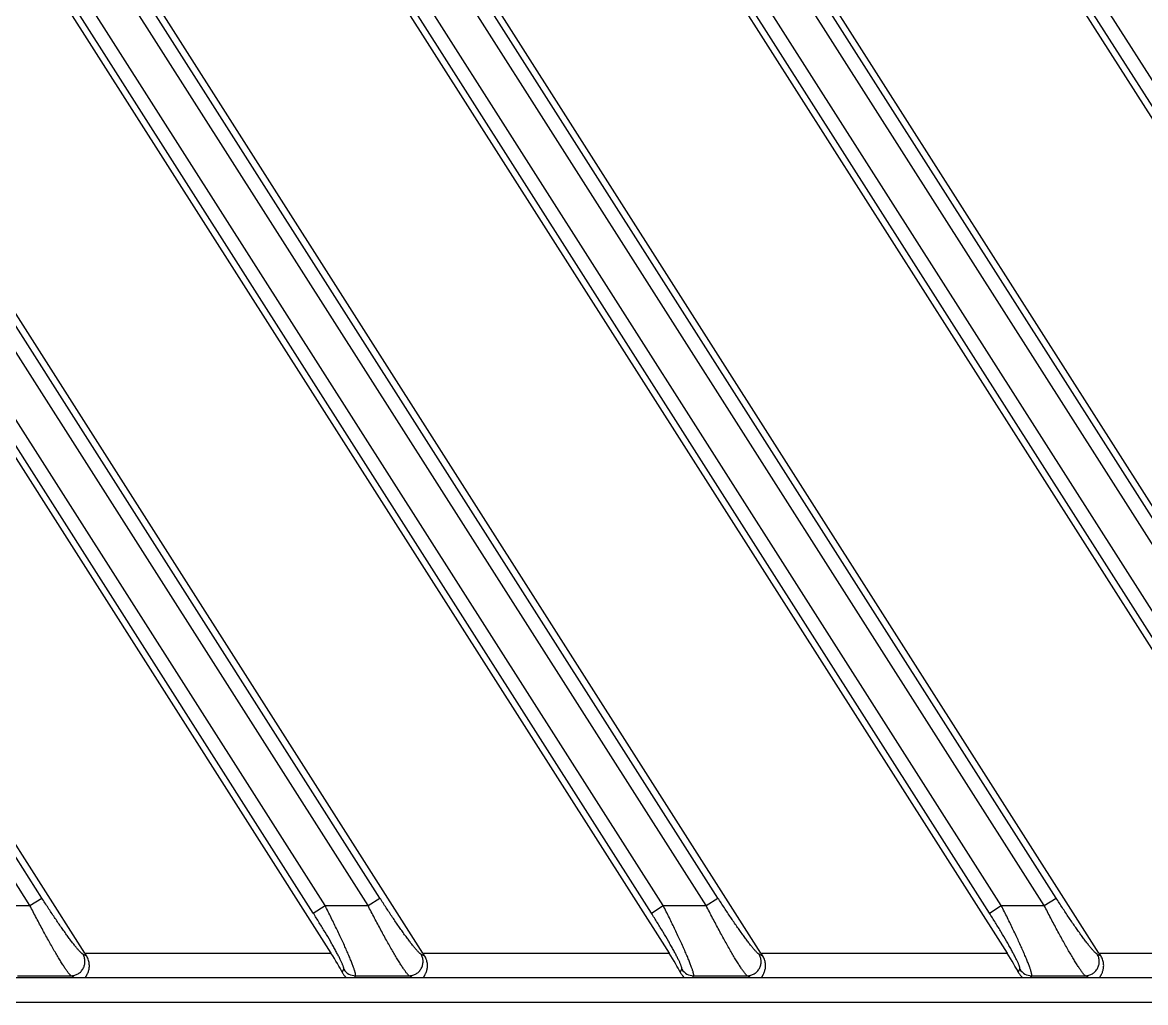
# Model space of a CAD drawing. Header units: millimetres. Extents: x 620 to 19791, y 2539 to 6969.
# Drawn here: x 14090.34 to 14122.25, y 5148.36 to 5176.18 of the extents above; entities that cross this region are included whole.
import ezdxf

# ---------------------------------------------------------------- set-up
doc = ezdxf.new("R2010")
doc.units = ezdxf.units.MM

# ---------------------------------------------------------------- blocks, each defined once
blk = doc.blocks.new('DTGFH')
at = {"color": 7, "linetype": 'Continuous'}
for p, q in [((9401.048, 4441.2), (8801.048, 4441.2)), ((8897.525, 4440.5), (8825.396, 4440.5)), ((8801.748, 4276.853), (8908.979, 4108.534)), ((8803.1, 4275.821), (8908.7, 4110.061)), ((8802.764, 4275.607), (8908.364, 4109.847)), ((8901.903, 4108.661), (8801.783, 4265.818)), ((8900.653, 4110.275), (8803.436, 4262.875)), ((8900.317, 4110.061), (8803.1, 4262.661)), ((8801.748, 4261.777), (8899.375, 4108.534)), ((8803.1, 4260.745), (8899.096, 4110.061)), ((8802.764, 4260.531), (8898.76, 4109.847)), ((8895.013, 4104.4), (8801.783, 4250.742)), ((8893.458, 4105.752), (8803.1, 4247.586)), ((8893.794, 4105.966), (8803.436, 4247.8)), ((8801.748, 4246.702), (8892.405, 4104.4)), ((8892.238, 4105.752), (8803.1, 4245.67)), ((8891.901, 4105.537), (8802.764, 4245.456)), ((8885.409, 4104.4), (8806.131, 4228.842)), ((8884.19, 4105.966), (8807.745, 4225.96)), ((8883.854, 4105.752), (8807.409, 4225.746)), ((8805.883, 4225.137), (8882.8, 4104.4)), ((8882.633, 4105.752), (8807.409, 4223.83)), ((8882.297, 4105.537), (8807.073, 4223.616)), ((8875.805, 4104.4), (8806.131, 4213.767)), ((8874.586, 4105.966), (8807.745, 4210.885)), ((8874.25, 4105.752), (8807.409, 4210.671)), ((8805.883, 4210.062), (8873.196, 4104.4)), ((8873.029, 4105.752), (8807.409, 4208.755)), ((8872.693, 4105.537), (8807.073, 4208.54)), ((8866.201, 4104.4), (8806.131, 4198.691)), ((8864.646, 4105.752), (8807.409, 4195.595)), ((8864.982, 4105.966), (8807.745, 4195.809)), ((8864.646, 4105.752), (8864.982, 4105.966)), ((8874.25, 4105.752), (8874.586, 4105.966)), ((8883.854, 4105.752), (8884.19, 4105.966)), ((8893.458, 4105.752), (8893.794, 4105.966)), ((8863.425, 4105.752), (8864.646, 4105.752)), ((8872.693, 4105.537), (8873.029, 4105.752)), ((8873.029, 4105.752), (8874.25, 4105.752)), ((8882.297, 4105.537), (8882.633, 4105.752)), ((8882.633, 4105.752), (8883.854, 4105.752)), ((8891.901, 4105.537), (8892.238, 4105.752)), ((8892.238, 4105.752), (8893.458, 4105.752)), ((8866.257, 4104.312), (8866.149, 4104.372)), ((8866.201, 4104.4), (8873.196, 4104.4)), ((8875.861, 4104.312), (8875.753, 4104.372)), ((8875.805, 4104.4), (8882.8, 4104.4)), ((8885.466, 4104.312), (8885.357, 4104.372)), ((8885.409, 4104.4), (8892.405, 4104.4)), ((8895.07, 4104.312), (8894.961, 4104.372)), ((8895.013, 4104.4), (8897.525, 4104.4)), ((9401.048, 4103.7), (8801.548, 4103.7)), ((8864.289, 4103.759), (8865.813, 4103.759)), ((8865.92, 4103.7), (8865.813, 4103.759)), ((8873.513, 4103.863), (8873.557, 4103.944)), ((8873.861, 4103.7), (8873.893, 4103.759)), ((8873.893, 4103.759), (8875.417, 4103.759)), ((8875.525, 4103.7), (8875.417, 4103.759)), ((8883.117, 4103.863), (8883.161, 4103.944)), ((8883.465, 4103.7), (8883.497, 4103.759)), ((8883.497, 4103.759), (8885.021, 4103.759)), ((8885.129, 4103.7), (8885.021, 4103.759)), ((8892.721, 4103.863), (8892.765, 4103.944)), ((8893.069, 4103.7), (8893.101, 4103.759)), ((8893.101, 4103.759), (8894.625, 4103.759)), ((8894.733, 4103.7), (8894.625, 4103.759))]:
    blk.add_line(p, q, dxfattribs=at)
for centre in [(8873.895, 4104.161), (8883.499, 4104.161), (8893.103, 4104.161)]:
    blk.add_arc(centre, 0.402, 212.7568, 269.7432, dxfattribs=at)
for centre, start_param, end_param in [((8866.273, 4104.4), 1.523567, 1.649478), ((8873.124, 4104.4), -2.493847, -1.618026), ((8875.878, 4104.4), 1.523567, 1.649478), ((8882.728, 4104.4), -2.493847, -1.618026), ((8885.482, 4104.4), 1.523567, 1.649478), ((8892.332, 4104.4), -2.493847, -1.618026), ((8895.086, 4104.4), 1.523567, 1.649478)]:
    blk.add_ellipse(centre, major_axis=(-0.449, 0.699), ratio=0.073624, start_param=start_param, end_param=end_param, dxfattribs=at)
for points, knots in [([(8866.149, 4104.372), (8866.144, 4104.375), (8866.133, 4104.382), (8866.117, 4104.395), (8866.097, 4104.412), (8866.076, 4104.434), (8866.052, 4104.458), (8866.017, 4104.498), (8865.968, 4104.555), (8865.904, 4104.634), (8865.835, 4104.723), (8865.761, 4104.821), (8865.683, 4104.928), (8865.601, 4105.042), (8865.486, 4105.205), (8865.339, 4105.42), (8865.16, 4105.689), (8865.041, 4105.872), (8864.982, 4105.966)], [0, 0, 0, 0, 0.008615, 0.019455, 0.032505, 0.047714, 0.065009, 0.084305, 0.128526, 0.179599, 0.236742, 0.299202, 0.366274, 0.437309, 0.511707, 0.668418, 0.832402, 1, 1, 1, 1]), ([(8875.753, 4104.372), (8875.748, 4104.375), (8875.737, 4104.382), (8875.721, 4104.395), (8875.701, 4104.412), (8875.68, 4104.434), (8875.657, 4104.458), (8875.621, 4104.498), (8875.572, 4104.555), (8875.508, 4104.634), (8875.439, 4104.723), (8875.365, 4104.821), (8875.287, 4104.928), (8875.205, 4105.042), (8875.09, 4105.205), (8874.943, 4105.42), (8874.764, 4105.689), (8874.646, 4105.872), (8874.586, 4105.966)], [0, 0, 0, 0, 0.008615, 0.019455, 0.032505, 0.047714, 0.065009, 0.084305, 0.128526, 0.179599, 0.236742, 0.299202, 0.366274, 0.437309, 0.511707, 0.668418, 0.832402, 1, 1, 1, 1]), ([(8885.357, 4104.372), (8885.352, 4104.375), (8885.341, 4104.382), (8885.325, 4104.395), (8885.306, 4104.412), (8885.284, 4104.434), (8885.261, 4104.458), (8885.225, 4104.498), (8885.176, 4104.555), (8885.112, 4104.634), (8885.043, 4104.723), (8884.969, 4104.821), (8884.891, 4104.928), (8884.809, 4105.042), (8884.694, 4105.205), (8884.547, 4105.42), (8884.368, 4105.689), (8884.25, 4105.872), (8884.19, 4105.966)], [0, 0, 0, 0, 0.008615, 0.019455, 0.032505, 0.047714, 0.065009, 0.084305, 0.128526, 0.179599, 0.236742, 0.299202, 0.366274, 0.437309, 0.511707, 0.668418, 0.832402, 1, 1, 1, 1]), ([(8894.961, 4104.372), (8894.956, 4104.375), (8894.946, 4104.382), (8894.929, 4104.395), (8894.91, 4104.412), (8894.888, 4104.434), (8894.865, 4104.458), (8894.829, 4104.498), (8894.78, 4104.555), (8894.716, 4104.634), (8894.647, 4104.723), (8894.573, 4104.821), (8894.495, 4104.928), (8894.413, 4105.042), (8894.298, 4105.205), (8894.151, 4105.42), (8893.973, 4105.689), (8893.854, 4105.872), (8893.794, 4105.966)], [0, 0, 0, 0, 0.008615, 0.019455, 0.032505, 0.047714, 0.065009, 0.084305, 0.128526, 0.179599, 0.236742, 0.299202, 0.366274, 0.437309, 0.511707, 0.668418, 0.832402, 1, 1, 1, 1]), ([(8865.813, 4103.759), (8865.808, 4103.763), (8865.798, 4103.771), (8865.782, 4103.787), (8865.763, 4103.808), (8865.743, 4103.833), (8865.72, 4103.863), (8865.685, 4103.91), (8865.637, 4103.98), (8865.575, 4104.075), (8865.507, 4104.184), (8865.434, 4104.306), (8865.356, 4104.439), (8865.274, 4104.581), (8865.158, 4104.787), (8865.008, 4105.059), (8864.827, 4105.4), (8864.706, 4105.633), (8864.646, 4105.752)], [0, 0, 0, 0, 0.007664, 0.017477, 0.029447, 0.043543, 0.059716, 0.077906, 0.120046, 0.169342, 0.22513, 0.286734, 0.353486, 0.424739, 0.49987, 0.659399, 0.827544, 1, 1, 1, 1]), ([(8873.893, 4103.759), (8873.894, 4103.761), (8873.895, 4103.764), (8873.896, 4103.773), (8873.896, 4103.787), (8873.893, 4103.808), (8873.888, 4103.833), (8873.881, 4103.862), (8873.867, 4103.91), (8873.844, 4103.98), (8873.808, 4104.076), (8873.765, 4104.186), (8873.714, 4104.309), (8873.656, 4104.444), (8873.592, 4104.588), (8873.522, 4104.74), (8873.448, 4104.9), (8873.342, 4105.122), (8873.203, 4105.407), (8873.088, 4105.636), (8873.029, 4105.752)], [0, 0, 0, 0, 0.002337, 0.005141, 0.012309, 0.021692, 0.033343, 0.047262, 0.063422, 0.102249, 0.149298, 0.203902, 0.265312, 0.332745, 0.405412, 0.48254, 0.563386, 0.647245, 0.821366, 1, 1, 1, 1]), ([(8875.417, 4103.759), (8875.412, 4103.763), (8875.402, 4103.771), (8875.386, 4103.787), (8875.367, 4103.808), (8875.347, 4103.833), (8875.324, 4103.863), (8875.289, 4103.91), (8875.241, 4103.98), (8875.179, 4104.075), (8875.111, 4104.184), (8875.038, 4104.306), (8874.96, 4104.439), (8874.878, 4104.581), (8874.762, 4104.787), (8874.612, 4105.059), (8874.431, 4105.4), (8874.31, 4105.633), (8874.25, 4105.752)], [0, 0, 0, 0, 0.007664, 0.017477, 0.029447, 0.043543, 0.059716, 0.077906, 0.120046, 0.169342, 0.22513, 0.286734, 0.353486, 0.424739, 0.49987, 0.659399, 0.827544, 1, 1, 1, 1]), ([(8883.497, 4103.759), (8883.498, 4103.761), (8883.499, 4103.764), (8883.5, 4103.773), (8883.5, 4103.787), (8883.498, 4103.808), (8883.493, 4103.833), (8883.485, 4103.862), (8883.471, 4103.91), (8883.448, 4103.98), (8883.412, 4104.076), (8883.369, 4104.186), (8883.318, 4104.309), (8883.26, 4104.444), (8883.196, 4104.588), (8883.126, 4104.74), (8883.052, 4104.9), (8882.946, 4105.122), (8882.807, 4105.407), (8882.692, 4105.636), (8882.633, 4105.752)], [0, 0, 0, 0, 0.002337, 0.005141, 0.012309, 0.021692, 0.033343, 0.047262, 0.063422, 0.102249, 0.149298, 0.203902, 0.265312, 0.332745, 0.405412, 0.48254, 0.563386, 0.647245, 0.821366, 1, 1, 1, 1]), ([(8885.021, 4103.759), (8885.016, 4103.763), (8885.006, 4103.771), (8884.99, 4103.787), (8884.971, 4103.808), (8884.951, 4103.833), (8884.928, 4103.863), (8884.893, 4103.91), (8884.845, 4103.98), (8884.783, 4104.075), (8884.715, 4104.184), (8884.642, 4104.306), (8884.564, 4104.439), (8884.482, 4104.581), (8884.366, 4104.787), (8884.216, 4105.059), (8884.035, 4105.4), (8883.915, 4105.633), (8883.854, 4105.752)], [0, 0, 0, 0, 0.007664, 0.017477, 0.029447, 0.043543, 0.059716, 0.077906, 0.120046, 0.169342, 0.22513, 0.286734, 0.353486, 0.424739, 0.49987, 0.659399, 0.827544, 1, 1, 1, 1]), ([(8893.101, 4103.759), (8893.102, 4103.761), (8893.103, 4103.764), (8893.105, 4103.773), (8893.104, 4103.787), (8893.102, 4103.808), (8893.097, 4103.833), (8893.089, 4103.862), (8893.075, 4103.91), (8893.052, 4103.98), (8893.017, 4104.076), (8892.973, 4104.186), (8892.922, 4104.309), (8892.864, 4104.444), (8892.8, 4104.588), (8892.73, 4104.74), (8892.656, 4104.9), (8892.551, 4105.122), (8892.412, 4105.407), (8892.296, 4105.636), (8892.238, 4105.752)], [0, 0, 0, 0, 0.002337, 0.005141, 0.012309, 0.021692, 0.033343, 0.047262, 0.063422, 0.102249, 0.149298, 0.203902, 0.265312, 0.332745, 0.405412, 0.48254, 0.563386, 0.647245, 0.821366, 1, 1, 1, 1]), ([(8894.625, 4103.759), (8894.62, 4103.763), (8894.61, 4103.771), (8894.594, 4103.787), (8894.575, 4103.808), (8894.555, 4103.833), (8894.532, 4103.863), (8894.497, 4103.91), (8894.449, 4103.98), (8894.387, 4104.075), (8894.319, 4104.184), (8894.246, 4104.306), (8894.168, 4104.439), (8894.086, 4104.581), (8893.97, 4104.787), (8893.82, 4105.059), (8893.639, 4105.4), (8893.519, 4105.633), (8893.458, 4105.752)], [0, 0, 0, 0, 0.007664, 0.017477, 0.029447, 0.043543, 0.059716, 0.077906, 0.120046, 0.169342, 0.22513, 0.286734, 0.353486, 0.424739, 0.49987, 0.659399, 0.827544, 1, 1, 1, 1]), ([(8873.557, 4103.944), (8873.559, 4103.946), (8873.56, 4103.951), (8873.56, 4103.959), (8873.56, 4103.969), (8873.557, 4103.984), (8873.552, 4104.005), (8873.544, 4104.029), (8873.533, 4104.057), (8873.521, 4104.089), (8873.5, 4104.138), (8873.468, 4104.207), (8873.423, 4104.298), (8873.37, 4104.398), (8873.311, 4104.507), (8873.247, 4104.623), (8873.152, 4104.788), (8873.025, 4105.004), (8872.863, 4105.269), (8872.751, 4105.448), (8872.693, 4105.537)], [0, 0, 0, 0, 0.005131, 0.008428, 0.012271, 0.021684, 0.033464, 0.047622, 0.064124, 0.082905, 0.10389, 0.152077, 0.207846, 0.270293, 0.338506, 0.411613, 0.488798, 0.652475, 0.824325, 1, 1, 1, 1]), ([(8883.161, 4103.944), (8883.163, 4103.946), (8883.164, 4103.951), (8883.164, 4103.959), (8883.164, 4103.969), (8883.161, 4103.984), (8883.156, 4104.005), (8883.148, 4104.029), (8883.138, 4104.057), (8883.125, 4104.089), (8883.104, 4104.138), (8883.072, 4104.207), (8883.027, 4104.298), (8882.974, 4104.398), (8882.915, 4104.507), (8882.851, 4104.623), (8882.756, 4104.788), (8882.629, 4105.004), (8882.467, 4105.269), (8882.355, 4105.448), (8882.297, 4105.537)], [0, 0, 0, 0, 0.005131, 0.008428, 0.012271, 0.021684, 0.033464, 0.047622, 0.064124, 0.082905, 0.10389, 0.152077, 0.207846, 0.270293, 0.338506, 0.411613, 0.488798, 0.652475, 0.824325, 1, 1, 1, 1]), ([(8892.765, 4103.944), (8892.767, 4103.946), (8892.768, 4103.951), (8892.768, 4103.959), (8892.768, 4103.969), (8892.765, 4103.984), (8892.76, 4104.005), (8892.752, 4104.029), (8892.742, 4104.057), (8892.729, 4104.089), (8892.708, 4104.138), (8892.676, 4104.207), (8892.631, 4104.298), (8892.578, 4104.398), (8892.519, 4104.507), (8892.455, 4104.623), (8892.36, 4104.788), (8892.233, 4105.004), (8892.071, 4105.269), (8891.959, 4105.448), (8891.901, 4105.537)], [0, 0, 0, 0, 0.005131, 0.008428, 0.012271, 0.021684, 0.033464, 0.047622, 0.064124, 0.082905, 0.10389, 0.152077, 0.207846, 0.270293, 0.338506, 0.411613, 0.488798, 0.652475, 0.824325, 1, 1, 1, 1]), ([(8865.813, 4103.759), (8865.848, 4103.76), (8865.918, 4103.77), (8866.015, 4103.813), (8866.099, 4103.88), (8866.162, 4103.966), (8866.201, 4104.066), (8866.213, 4104.172), (8866.196, 4104.277), (8866.167, 4104.342), (8866.149, 4104.372)], [0, 0, 0, 0, 0.124309, 0.249137, 0.374435, 0.5, 0.625565, 0.750863, 0.875691, 1, 1, 1, 1]), ([(8866.246, 4103.7), (8866.243, 4103.7), (8866.239, 4103.7), (8866.235, 4103.702), (8866.232, 4103.703), (8866.23, 4103.705), (8866.227, 4103.707), (8866.227, 4103.711), (8866.227, 4103.715), (8866.228, 4103.72), (8866.231, 4103.727), (8866.235, 4103.737), (8866.241, 4103.747), (8866.248, 4103.759), (8866.256, 4103.772), (8866.264, 4103.787), (8866.275, 4103.808), (8866.289, 4103.838), (8866.305, 4103.878), (8866.318, 4103.922), (8866.328, 4103.971), (8866.333, 4104.024), (8866.333, 4104.08), (8866.326, 4104.139), (8866.312, 4104.198), (8866.29, 4104.257), (8866.269, 4104.294), (8866.257, 4104.312)], [0, 0, 0, 0, 0.012577, 0.017811, 0.022415, 0.026524, 0.030371, 0.038422, 0.043171, 0.048577, 0.06156, 0.077442, 0.095999, 0.116978, 0.140127, 0.165209, 0.192065, 0.250601, 0.315018, 0.384942, 0.460136, 0.540384, 0.625394, 0.714676, 0.807485, 0.902935, 1, 1, 1, 1]), ([(8875.417, 4103.759), (8875.452, 4103.76), (8875.522, 4103.77), (8875.62, 4103.813), (8875.703, 4103.88), (8875.766, 4103.966), (8875.805, 4104.066), (8875.817, 4104.172), (8875.8, 4104.277), (8875.771, 4104.342), (8875.753, 4104.372)], [0, 0, 0, 0, 0.124309, 0.249137, 0.374435, 0.5, 0.625565, 0.750863, 0.875691, 1, 1, 1, 1]), ([(8875.85, 4103.7), (8875.848, 4103.7), (8875.844, 4103.7), (8875.839, 4103.702), (8875.836, 4103.703), (8875.834, 4103.705), (8875.831, 4103.707), (8875.831, 4103.711), (8875.831, 4103.715), (8875.832, 4103.72), (8875.835, 4103.727), (8875.84, 4103.737), (8875.845, 4103.747), (8875.852, 4103.759), (8875.86, 4103.772), (8875.868, 4103.787), (8875.879, 4103.808), (8875.894, 4103.838), (8875.909, 4103.878), (8875.922, 4103.922), (8875.932, 4103.971), (8875.937, 4104.024), (8875.937, 4104.08), (8875.931, 4104.139), (8875.916, 4104.198), (8875.894, 4104.257), (8875.873, 4104.294), (8875.861, 4104.312)], [0, 0, 0, 0, 0.012577, 0.017811, 0.022415, 0.026524, 0.030371, 0.038422, 0.043171, 0.048577, 0.06156, 0.077442, 0.095999, 0.116978, 0.140127, 0.165209, 0.192065, 0.250601, 0.315018, 0.384942, 0.460136, 0.540384, 0.625394, 0.714676, 0.807485, 0.902935, 1, 1, 1, 1]), ([(8885.021, 4103.759), (8885.056, 4103.76), (8885.126, 4103.77), (8885.224, 4103.813), (8885.307, 4103.88), (8885.37, 4103.966), (8885.409, 4104.066), (8885.421, 4104.172), (8885.404, 4104.277), (8885.375, 4104.342), (8885.357, 4104.372)], [0, 0, 0, 0, 0.124309, 0.249137, 0.374435, 0.5, 0.625565, 0.750863, 0.875691, 1, 1, 1, 1]), ([(8885.454, 4103.7), (8885.452, 4103.7), (8885.448, 4103.7), (8885.443, 4103.702), (8885.44, 4103.703), (8885.438, 4103.705), (8885.436, 4103.707), (8885.435, 4103.711), (8885.435, 4103.715), (8885.436, 4103.72), (8885.439, 4103.727), (8885.444, 4103.737), (8885.45, 4103.747), (8885.456, 4103.759), (8885.464, 4103.772), (8885.472, 4103.787), (8885.483, 4103.808), (8885.498, 4103.838), (8885.513, 4103.878), (8885.526, 4103.922), (8885.536, 4103.971), (8885.542, 4104.024), (8885.541, 4104.08), (8885.535, 4104.139), (8885.52, 4104.198), (8885.498, 4104.257), (8885.477, 4104.294), (8885.466, 4104.312)], [0, 0, 0, 0, 0.012577, 0.017811, 0.022415, 0.026524, 0.030371, 0.038422, 0.043171, 0.048577, 0.06156, 0.077442, 0.095999, 0.116978, 0.140127, 0.165209, 0.192065, 0.250601, 0.315018, 0.384942, 0.460136, 0.540384, 0.625394, 0.714676, 0.807485, 0.902935, 1, 1, 1, 1]), ([(8894.625, 4103.759), (8894.66, 4103.76), (8894.73, 4103.77), (8894.828, 4103.813), (8894.911, 4103.88), (8894.974, 4103.966), (8895.013, 4104.066), (8895.025, 4104.172), (8895.009, 4104.277), (8894.98, 4104.342), (8894.961, 4104.372)], [0, 0, 0, 0, 0.124309, 0.249137, 0.374435, 0.5, 0.625565, 0.750863, 0.875691, 1, 1, 1, 1]), ([(8895.058, 4103.7), (8895.056, 4103.7), (8895.052, 4103.7), (8895.047, 4103.702), (8895.044, 4103.703), (8895.042, 4103.705), (8895.04, 4103.707), (8895.039, 4103.711), (8895.039, 4103.715), (8895.04, 4103.72), (8895.043, 4103.727), (8895.048, 4103.737), (8895.054, 4103.747), (8895.06, 4103.759), (8895.068, 4103.772), (8895.076, 4103.787), (8895.088, 4103.808), (8895.102, 4103.838), (8895.117, 4103.878), (8895.13, 4103.922), (8895.14, 4103.971), (8895.146, 4104.024), (8895.146, 4104.08), (8895.139, 4104.139), (8895.124, 4104.198), (8895.102, 4104.257), (8895.081, 4104.294), (8895.07, 4104.312)], [0, 0, 0, 0, 0.012577, 0.017811, 0.022415, 0.026524, 0.030371, 0.038422, 0.043171, 0.048577, 0.06156, 0.077442, 0.095999, 0.116978, 0.140127, 0.165209, 0.192065, 0.250601, 0.315018, 0.384942, 0.460136, 0.540384, 0.625394, 0.714676, 0.807485, 0.902935, 1, 1, 1, 1]), ([(8873.513, 4103.863), (8873.519, 4103.85), (8873.532, 4103.827), (8873.553, 4103.795), (8873.571, 4103.772), (8873.585, 4103.755), (8873.594, 4103.744), (8873.603, 4103.734), (8873.61, 4103.726), (8873.616, 4103.718), (8873.62, 4103.713), (8873.622, 4103.709), (8873.623, 4103.706), (8873.623, 4103.703), (8873.621, 4103.702), (8873.62, 4103.701), (8873.618, 4103.7), (8873.616, 4103.7), (8873.615, 4103.7)], [0, 0, 0, 0, 0.204317, 0.392896, 0.563403, 0.640806, 0.712092, 0.776327, 0.832529, 0.879525, 0.916233, 0.930591, 0.942394, 0.959733, 0.967501, 0.976309, 0.987004, 1, 1, 1, 1]), ([(8883.117, 4103.863), (8883.123, 4103.85), (8883.136, 4103.827), (8883.158, 4103.795), (8883.175, 4103.772), (8883.189, 4103.755), (8883.199, 4103.744), (8883.207, 4103.734), (8883.214, 4103.726), (8883.22, 4103.718), (8883.224, 4103.713), (8883.226, 4103.709), (8883.227, 4103.706), (8883.227, 4103.703), (8883.225, 4103.702), (8883.224, 4103.701), (8883.222, 4103.7), (8883.22, 4103.7), (8883.219, 4103.7)], [0, 0, 0, 0, 0.204317, 0.392896, 0.563403, 0.640806, 0.712092, 0.776327, 0.832529, 0.879525, 0.916233, 0.930591, 0.942394, 0.959733, 0.967501, 0.976309, 0.987004, 1, 1, 1, 1]), ([(8892.721, 4103.863), (8892.727, 4103.85), (8892.74, 4103.827), (8892.762, 4103.795), (8892.78, 4103.772), (8892.793, 4103.755), (8892.803, 4103.744), (8892.811, 4103.734), (8892.818, 4103.726), (8892.824, 4103.718), (8892.828, 4103.713), (8892.83, 4103.709), (8892.831, 4103.706), (8892.831, 4103.703), (8892.83, 4103.702), (8892.828, 4103.701), (8892.826, 4103.7), (8892.824, 4103.7), (8892.823, 4103.7)], [0, 0, 0, 0, 0.204317, 0.392896, 0.563403, 0.640806, 0.712092, 0.776327, 0.832529, 0.879525, 0.916233, 0.930591, 0.942394, 0.959733, 0.967501, 0.976309, 0.987004, 1, 1, 1, 1])]:
    blk.add_open_spline(points, degree=3, knots=knots, dxfattribs=at)
blk = doc.blocks.new('*U116')
blk.add_blockref('DTGFH', (-9101.048, -4276.2))
blk = doc.blocks.new('*U117')
at = {"color": 0, "linetype": 'ByBlock', "lineweight": -2, "transparency": 16777216}
for p in [(0, 1350), (0, 1012.5)]:
    blk.add_blockref('*U116', p, dxfattribs=at)

msp = doc.modelspace()

# ---------------------------------------------------------------- block references
msp.add_blockref('*U117', (14326.96016, 3971.56341))

doc.saveas('drawing.dxf')
